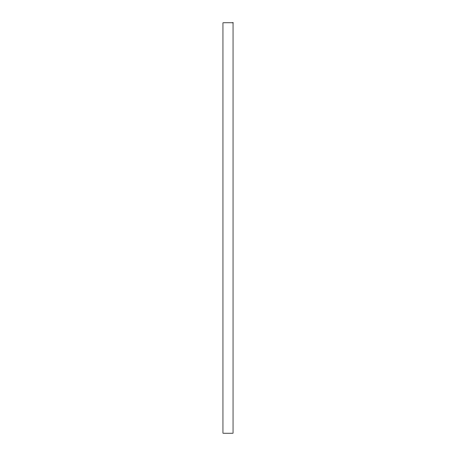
<?xml version="1.0" encoding="UTF-8"?>
<svg xmlns="http://www.w3.org/2000/svg" width="456" height="456" viewBox="0 0 456 456"><rect width="100%" height="100%" fill="white"/><g stroke="black" fill="none" stroke-linecap="round" stroke-linejoin="round"><path stroke-width="0.68" d="M233.044 22.8L222.955 22.8L222.955 433.2L233.044 433.2L233.044 22.8"/></g></svg>
